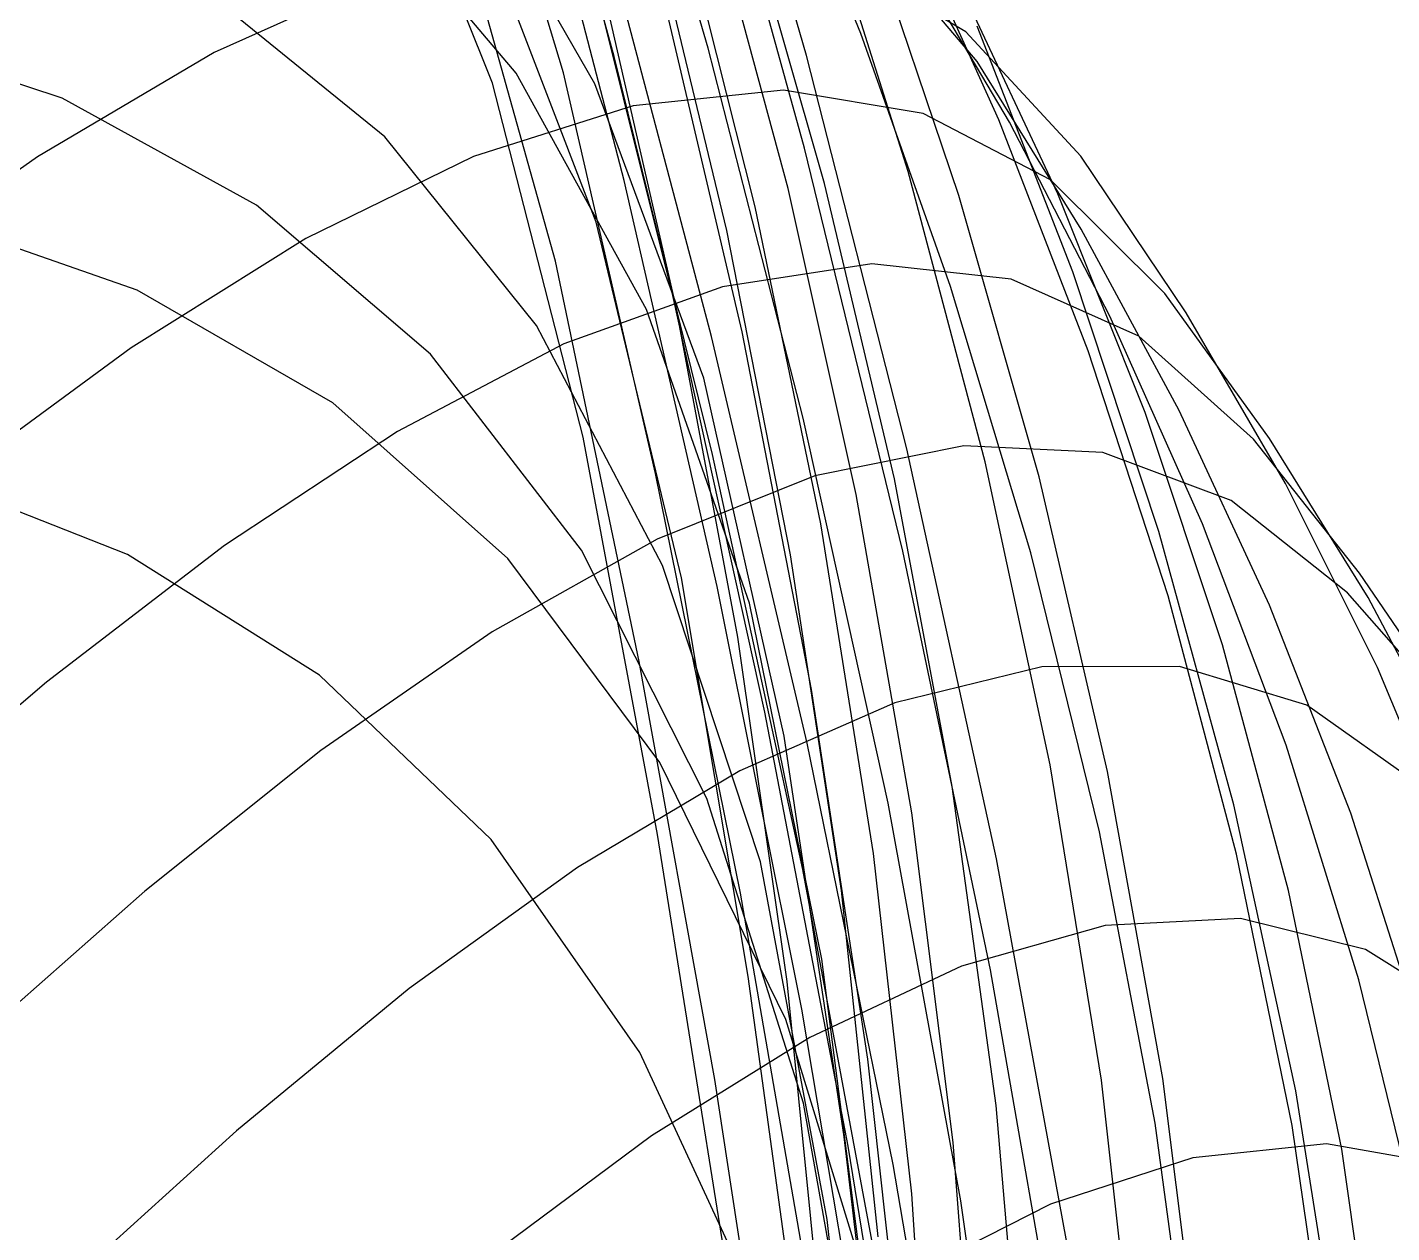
# Model space of a CAD drawing. Extents: x -607 to 1285, y -867 to 355.
# Drawn here: x 251.7 to 370.4, y 106.5 to 211.4 of the extents above; entities that cross this region are included whole.
import ezdxf

# ---------------------------------------------------------------- set-up
doc = ezdxf.new("R2010")
doc.units = 0
for name, color, linetype in [('0_1017', 7, 'CONTINUOUS'), ('0_1018', 7, 'CONTINUOUS'), ('0_1019', 7, 'CONTINUOUS'), ('0_1020', 7, 'CONTINUOUS'), ('0_1021', 7, 'CONTINUOUS'), ('0_1120', 7, 'CONTINUOUS'), ('0_1121', 7, 'CONTINUOUS'), ('0_1122', 7, 'CONTINUOUS'), ('0_1123', 7, 'CONTINUOUS'), ('0_1224', 7, 'CONTINUOUS'), ('0_1225', 7, 'CONTINUOUS'), ('0_1226', 7, 'CONTINUOUS'), ('0_1227', 7, 'CONTINUOUS'), ('0_1328', 7, 'CONTINUOUS'), ('0_1329', 7, 'CONTINUOUS'), ('0_1330', 7, 'CONTINUOUS'), ('0_1331', 7, 'CONTINUOUS'), ('0_1430', 7, 'CONTINUOUS'), ('0_1431', 7, 'CONTINUOUS'), ('0_1432', 7, 'CONTINUOUS'), ('0_1433', 7, 'CONTINUOUS'), ('0_1534', 7, 'CONTINUOUS'), ('0_1535', 7, 'CONTINUOUS'), ('0_1536', 7, 'CONTINUOUS'), ('0_1537', 7, 'CONTINUOUS'), ('0_1638', 7, 'CONTINUOUS'), ('0_1639', 7, 'CONTINUOUS'), ('0_1640', 7, 'CONTINUOUS'), ('0_1641', 7, 'CONTINUOUS'), ('0_1741', 7, 'CONTINUOUS'), ('0_1742', 7, 'CONTINUOUS'), ('0_1743', 7, 'CONTINUOUS'), ('0_1744', 7, 'CONTINUOUS'), ('0_1745', 7, 'CONTINUOUS'), ('0_1845', 7, 'CONTINUOUS'), ('0_1846', 7, 'CONTINUOUS'), ('0_1847', 7, 'CONTINUOUS'), ('0_1848', 7, 'CONTINUOUS'), ('0_190', 7, 'CONTINUOUS'), ('0_191', 7, 'CONTINUOUS'), ('0_192', 7, 'CONTINUOUS'), ('0_193', 7, 'CONTINUOUS'), ('0_194', 7, 'CONTINUOUS'), ('0_1948', 7, 'CONTINUOUS'), ('0_1949', 7, 'CONTINUOUS'), ('0_195', 7, 'CONTINUOUS'), ('0_1950', 7, 'CONTINUOUS'), ('0_1951', 7, 'CONTINUOUS'), ('0_2052', 7, 'CONTINUOUS'), ('0_2053', 7, 'CONTINUOUS'), ('0_2054', 7, 'CONTINUOUS'), ('0_2055', 7, 'CONTINUOUS'), ('0_2155', 7, 'CONTINUOUS'), ('0_2156', 7, 'CONTINUOUS'), ('0_2157', 7, 'CONTINUOUS'), ('0_2158', 7, 'CONTINUOUS'), ('0_2159', 7, 'CONTINUOUS'), ('0_2259', 7, 'CONTINUOUS'), ('0_2260', 7, 'CONTINUOUS'), ('0_2261', 7, 'CONTINUOUS'), ('0_2262', 7, 'CONTINUOUS'), ('0_2263', 7, 'CONTINUOUS'), ('0_2363', 7, 'CONTINUOUS'), ('0_2364', 7, 'CONTINUOUS'), ('0_2365', 7, 'CONTINUOUS'), ('0_2366', 7, 'CONTINUOUS'), ('0_2367', 7, 'CONTINUOUS'), ('0_2467', 7, 'CONTINUOUS'), ('0_2468', 7, 'CONTINUOUS'), ('0_2469', 7, 'CONTINUOUS'), ('0_2470', 7, 'CONTINUOUS'), ('0_2471', 7, 'CONTINUOUS'), ('0_2571', 7, 'CONTINUOUS'), ('0_2572', 7, 'CONTINUOUS'), ('0_2573', 7, 'CONTINUOUS'), ('0_2574', 7, 'CONTINUOUS'), ('0_2575', 7, 'CONTINUOUS'), ('0_2675', 7, 'CONTINUOUS'), ('0_2676', 7, 'CONTINUOUS'), ('0_2677', 7, 'CONTINUOUS'), ('0_2678', 7, 'CONTINUOUS'), ('0_2679', 7, 'CONTINUOUS'), ('0_2680', 7, 'CONTINUOUS'), ('0_2778', 7, 'CONTINUOUS'), ('0_2779', 7, 'CONTINUOUS'), ('0_2780', 7, 'CONTINUOUS'), ('0_2781', 7, 'CONTINUOUS'), ('0_2782', 7, 'CONTINUOUS'), ('0_2882', 7, 'CONTINUOUS'), ('0_2883', 7, 'CONTINUOUS'), ('0_2884', 7, 'CONTINUOUS'), ('0_2885', 7, 'CONTINUOUS'), ('0_2886', 7, 'CONTINUOUS'), ('0_2887', 7, 'CONTINUOUS'), ('0_293', 7, 'CONTINUOUS'), ('0_294', 7, 'CONTINUOUS'), ('0_295', 7, 'CONTINUOUS'), ('0_296', 7, 'CONTINUOUS'), ('0_297', 7, 'CONTINUOUS'), ('0_298', 7, 'CONTINUOUS'), ('0_2985', 7, 'CONTINUOUS'), ('0_2986', 7, 'CONTINUOUS'), ('0_2987', 7, 'CONTINUOUS'), ('0_2988', 7, 'CONTINUOUS'), ('0_2989', 7, 'CONTINUOUS'), ('0_299', 7, 'CONTINUOUS'), ('0_2990', 7, 'CONTINUOUS'), ('0_3090', 7, 'CONTINUOUS'), ('0_3091', 7, 'CONTINUOUS'), ('0_3092', 7, 'CONTINUOUS'), ('0_3093', 7, 'CONTINUOUS'), ('0_3094', 7, 'CONTINUOUS'), ('0_3095', 7, 'CONTINUOUS'), ('0_3195', 7, 'CONTINUOUS'), ('0_3196', 7, 'CONTINUOUS'), ('0_3197', 7, 'CONTINUOUS'), ('0_3198', 7, 'CONTINUOUS'), ('0_3199', 7, 'CONTINUOUS'), ('0_3200', 7, 'CONTINUOUS'), ('0_3201', 7, 'CONTINUOUS'), ('0_3300', 7, 'CONTINUOUS'), ('0_3301', 7, 'CONTINUOUS'), ('0_3302', 7, 'CONTINUOUS'), ('0_3303', 7, 'CONTINUOUS'), ('0_3304', 7, 'CONTINUOUS'), ('0_3305', 7, 'CONTINUOUS'), ('0_3306', 7, 'CONTINUOUS'), ('0_3310', 7, 'CONTINUOUS'), ('0_3311', 7, 'CONTINUOUS'), ('0_3312', 7, 'CONTINUOUS'), ('0_3405', 7, 'CONTINUOUS'), ('0_3406', 7, 'CONTINUOUS'), ('0_3407', 7, 'CONTINUOUS'), ('0_3408', 7, 'CONTINUOUS'), ('0_3409', 7, 'CONTINUOUS'), ('0_3410', 7, 'CONTINUOUS'), ('0_3411', 7, 'CONTINUOUS'), ('0_3412', 7, 'CONTINUOUS'), ('0_3413', 7, 'CONTINUOUS'), ('0_3414', 7, 'CONTINUOUS'), ('0_3415', 7, 'CONTINUOUS'), ('0_3416', 7, 'CONTINUOUS'), ('0_3510', 7, 'CONTINUOUS'), ('0_3511', 7, 'CONTINUOUS'), ('0_3512', 7, 'CONTINUOUS'), ('0_3513', 7, 'CONTINUOUS'), ('0_3514', 7, 'CONTINUOUS'), ('0_3515', 7, 'CONTINUOUS'), ('0_3516', 7, 'CONTINUOUS'), ('0_3517', 7, 'CONTINUOUS'), ('0_3518', 7, 'CONTINUOUS'), ('0_3519', 7, 'CONTINUOUS'), ('0_3520', 7, 'CONTINUOUS'), ('0_3521', 7, 'CONTINUOUS'), ('0_3615', 7, 'CONTINUOUS'), ('0_3616', 7, 'CONTINUOUS'), ('0_3617', 7, 'CONTINUOUS'), ('0_3618', 7, 'CONTINUOUS'), ('0_3619', 7, 'CONTINUOUS'), ('0_3620', 7, 'CONTINUOUS'), ('0_3621', 7, 'CONTINUOUS'), ('0_3622', 7, 'CONTINUOUS'), ('0_3623', 7, 'CONTINUOUS'), ('0_3624', 7, 'CONTINUOUS'), ('0_3625', 7, 'CONTINUOUS'), ('0_3721', 7, 'CONTINUOUS'), ('0_3722', 7, 'CONTINUOUS'), ('0_3723', 7, 'CONTINUOUS'), ('0_3724', 7, 'CONTINUOUS'), ('0_3725', 7, 'CONTINUOUS'), ('0_3726', 7, 'CONTINUOUS'), ('0_3727', 7, 'CONTINUOUS'), ('0_3728', 7, 'CONTINUOUS'), ('0_3729', 7, 'CONTINUOUS'), ('0_3825', 7, 'CONTINUOUS'), ('0_3826', 7, 'CONTINUOUS'), ('0_3827', 7, 'CONTINUOUS'), ('0_3828', 7, 'CONTINUOUS'), ('0_3829', 7, 'CONTINUOUS'), ('0_3830', 7, 'CONTINUOUS'), ('0_3831', 7, 'CONTINUOUS'), ('0_3929', 7, 'CONTINUOUS'), ('0_3930', 7, 'CONTINUOUS'), ('0_3931', 7, 'CONTINUOUS'), ('0_3932', 7, 'CONTINUOUS'), ('0_395', 7, 'CONTINUOUS'), ('0_396', 7, 'CONTINUOUS'), ('0_397', 7, 'CONTINUOUS'), ('0_398', 7, 'CONTINUOUS'), ('0_399', 7, 'CONTINUOUS'), ('0_400', 7, 'CONTINUOUS'), ('0_401', 7, 'CONTINUOUS'), ('0_499', 7, 'CONTINUOUS'), ('0_500', 7, 'CONTINUOUS'), ('0_501', 7, 'CONTINUOUS'), ('0_502', 7, 'CONTINUOUS'), ('0_503', 7, 'CONTINUOUS'), ('0_504', 7, 'CONTINUOUS'), ('0_602', 7, 'CONTINUOUS'), ('0_603', 7, 'CONTINUOUS'), ('0_604', 7, 'CONTINUOUS'), ('0_605', 7, 'CONTINUOUS'), ('0_606', 7, 'CONTINUOUS'), ('0_607', 7, 'CONTINUOUS'), ('0_706', 7, 'CONTINUOUS'), ('0_707', 7, 'CONTINUOUS'), ('0_708', 7, 'CONTINUOUS'), ('0_709', 7, 'CONTINUOUS'), ('0_710', 7, 'CONTINUOUS'), ('0_810', 7, 'CONTINUOUS'), ('0_811', 7, 'CONTINUOUS'), ('0_812', 7, 'CONTINUOUS'), ('0_813', 7, 'CONTINUOUS'), ('0_814', 7, 'CONTINUOUS'), ('0_87', 7, 'CONTINUOUS'), ('0_88', 7, 'CONTINUOUS'), ('0_89', 7, 'CONTINUOUS'), ('0_90', 7, 'CONTINUOUS'), ('0_91', 7, 'CONTINUOUS'), ('0_913', 7, 'CONTINUOUS'), ('0_914', 7, 'CONTINUOUS'), ('0_915', 7, 'CONTINUOUS'), ('0_916', 7, 'CONTINUOUS'), ('0_917', 7, 'CONTINUOUS')]:
    doc.layers.add(name, color=color, linetype=linetype)

msp = doc.modelspace()

# ---------------------------------------------------------------- linework, layer by layer
at = {"layer": '0_1017'}
msp.add_polyline3d([(320.3249, 98.0928, -3430.148), (313.7362, 136.0632, -3414.5352)], dxfattribs=at)
at = {"layer": '0_1018'}
msp.add_polyline3d([(313.7362, 136.0632, -3414.5352), (306.3509, 172.5823, -3398.9775)], dxfattribs=at)
at = {"layer": '0_1019'}
msp.add_polyline3d([(306.3509, 172.5823, -3398.9775), (298.3356, 207.4354, -3383.6304)], dxfattribs=at)
at = {"layer": '0_1020'}
msp.add_polyline3d([(298.3356, 207.4354, -3383.6304), (298.3356, 207.4354, -3383.6304)], dxfattribs=at)
at = {"layer": '0_1021'}
msp.add_polyline3d([(298.3356, 207.4354, -3383.6304), (289.0488, 238.2773, -3368.9163)], dxfattribs=at)
at = {"layer": '0_1120'}
msp.add_polyline3d([(329.4734, 75.0201, -3419.408), (323.1334, 114.0578, -3402.555)], dxfattribs=at)
at = {"layer": '0_1121'}
msp.add_polyline3d([(323.1334, 114.0578, -3402.555), (315.8661, 151.8115, -3385.6519)], dxfattribs=at)
at = {"layer": '0_1122'}
msp.add_polyline3d([(315.8661, 151.8115, -3385.6519), (307.8477, 188.0696, -3368.8657)], dxfattribs=at)
at = {"layer": '0_1123'}
msp.add_polyline3d([(307.8477, 188.0696, -3368.8657), (299.2543, 222.6208, -3352.3633)], dxfattribs=at)
at = {"layer": '0_1224'}
msp.add_polyline3d([(325.4935, 87.9064, -3389.401), (319.0772, 125.9741, -3371.8174)], dxfattribs=at)
at = {"layer": '0_1225'}
msp.add_polyline3d([(319.0772, 125.9741, -3371.8174), (311.7271, 162.7608, -3354.1956)], dxfattribs=at)
at = {"layer": '0_1226'}
msp.add_polyline3d([(311.7271, 162.7608, -3354.1956), (303.6116, 198.0626, -3336.703)], dxfattribs=at)
at = {"layer": '0_1227'}
msp.add_polyline3d([(303.6116, 198.0626, -3336.703), (294.8993, 231.6751, -3319.5073)], dxfattribs=at)
at = {"layer": '0_1328'}
msp.add_polyline3d([(326.127, 100.732, -3361.042), (319.1722, 138.1257, -3342.3723)], dxfattribs=at)
at = {"layer": '0_1329'}
msp.add_polyline3d([(319.1722, 138.1257, -3342.3723), (311.3268, 174.2363, -3323.7056)], dxfattribs=at)
at = {"layer": '0_1330'}
msp.add_polyline3d([(311.3268, 174.2363, -3323.7056), (302.7678, 208.8705, -3305.2178)], dxfattribs=at)
at = {"layer": '0_1331'}
msp.add_polyline3d([(302.7678, 208.8705, -3305.2178), (293.6718, 241.8351, -3287.0847)], dxfattribs=at)
at = {"layer": '0_1430'}
msp.add_polyline3d([(333.4621, 74.6957, -3352.0054), (327.024, 112.4601, -3332.416)], dxfattribs=at)
at = {"layer": '0_1431'}
msp.add_polyline3d([(327.024, 112.4601, -3332.416), (319.5532, 149.1237, -3312.6873)], dxfattribs=at)
at = {"layer": '0_1432'}
msp.add_polyline3d([(319.5532, 149.1237, -3312.6873), (311.2344, 184.5045, -3293.0027)], dxfattribs=at)
at = {"layer": '0_1433'}
msp.add_polyline3d([(311.2344, 184.5045, -3293.0027), (302.2525, 218.4209, -3273.5461)], dxfattribs=at)
at = {"layer": '0_1534'}
msp.add_polyline3d([(342.0801, 91.7361, -3325.8694), (335.5175, 129.3837, -3305.165)], dxfattribs=at)
at = {"layer": '0_1535'}
msp.add_polyline3d([(335.5175, 129.3837, -3305.165), (327.876, 165.8295, -3284.3481)], dxfattribs=at)
at = {"layer": '0_1536'}
msp.add_polyline3d([(327.876, 165.8295, -3284.3481), (319.3326, 200.8852, -3263.6086)], dxfattribs=at)
at = {"layer": '0_1537'}
msp.add_polyline3d([(319.3326, 200.8852, -3263.6086), (310.0639, 234.3616, -3243.1367)], dxfattribs=at)
at = {"layer": '0_1638'}
msp.add_polyline3d([(342.782, 102.1789, -3297.05), (336.0365, 139.0667, -3275.4705)], dxfattribs=at)
at = {"layer": '0_1639'}
msp.add_polyline3d([(336.0365, 139.0667, -3275.4705), (328.2134, 174.7242, -3253.8037)], dxfattribs=at)
at = {"layer": '0_1640'}
msp.add_polyline3d([(328.2134, 174.7242, -3253.8037), (319.485, 208.9664, -3232.2437)], dxfattribs=at)
at = {"layer": '0_1641'}
msp.add_polyline3d([(319.485, 208.9664, -3232.2437), (310.0237, 241.6085, -3210.9844)], dxfattribs=at)
at = {"layer": '0_1741'}
msp.add_polyline3d([(338.03, 73.6834, -3283.2654), (332.9196, 109.282, -3262.2393)], dxfattribs=at)
at = {"layer": '0_1742'}
msp.add_polyline3d([(332.9196, 109.282, -3262.2393), (326.5883, 143.9018, -3240.921)], dxfattribs=at)
at = {"layer": '0_1743'}
msp.add_polyline3d([(326.5883, 143.9018, -3240.921), (319.2022, 177.3884, -3219.4934)], dxfattribs=at)
at = {"layer": '0_1744'}
msp.add_polyline3d([(319.2022, 177.3884, -3219.4934), (310.9275, 209.5876, -3198.1401)], dxfattribs=at)
at = {"layer": '0_1745'}
msp.add_polyline3d([(310.9275, 209.5876, -3198.1401), (301.9304, 240.3449, -3177.044)], dxfattribs=at)
at = {"layer": '0_1845'}
msp.add_polyline3d([(328.4836, 88.5171, -3244.467), (324.8365, 121.6288, -3224.6184)], dxfattribs=at)
at = {"layer": '0_1846'}
msp.add_polyline3d([(324.8365, 121.6288, -3224.6184), (319.9285, 153.8003, -3204.4324)], dxfattribs=at)
at = {"layer": '0_1847'}
msp.add_polyline3d([(319.9285, 153.8003, -3204.4324), (313.8984, 184.9026, -3184.0686)], dxfattribs=at)
at = {"layer": '0_1848'}
msp.add_polyline3d([(313.8984, 184.9026, -3184.0686), (306.8851, 214.8065, -3163.687)], dxfattribs=at)
at = {"layer": '0_190'}
msp.add_polyline3d([(326.1185, 97.6378, -3617.7307), (317.6835, 125.0789, -3610.32)], dxfattribs=at)
at = {"layer": '0_191'}
msp.add_polyline3d([(317.6835, 125.0789, -3610.32), (306.7314, 147.4496, -3602.5996)], dxfattribs=at)
at = {"layer": '0_192'}
msp.add_polyline3d([(306.7314, 147.4496, -3602.5996), (293.5096, 165.189, -3594.6084)], dxfattribs=at)
at = {"layer": '0_193'}
msp.add_polyline3d([(293.5096, 165.189, -3594.6084), (278.2651, 178.7368, -3586.3855)], dxfattribs=at)
at = {"layer": '0_194'}
msp.add_polyline3d([(278.2651, 178.7368, -3586.3855), (261.245, 188.5324, -3577.9692)], dxfattribs=at)
at = {"layer": '0_1948'}
msp.add_polyline3d([(320.8732, 97.5435, -3208.5002), (317.8181, 128.3864, -3189.286)], dxfattribs=at)
at = {"layer": '0_1949'}
msp.add_polyline3d([(317.8181, 128.3864, -3189.286), (313.5163, 158.3462, -3169.7117)], dxfattribs=at)
at = {"layer": '0_195'}
msp.add_polyline3d([(261.245, 188.5324, -3577.9692), (242.6965, 195.0153, -3569.3984)], dxfattribs=at)
at = {"layer": '0_1950'}
msp.add_polyline3d([(313.5163, 158.3462, -3169.7117), (308.1008, 187.3262, -3149.922)], dxfattribs=at)
at = {"layer": '0_1951'}
msp.add_polyline3d([(308.1008, 187.3262, -3149.922), (301.7049, 215.2299, -3130.0615)], dxfattribs=at)
at = {"layer": '0_2052'}
msp.add_polyline3d([(325.7388, 106.1507, -3180.1687), (322.5461, 136.291, -3160.2866)], dxfattribs=at)
at = {"layer": '0_2053'}
msp.add_polyline3d([(322.5461, 136.291, -3160.2866), (318.1078, 165.5085, -3140.066)], dxfattribs=at)
at = {"layer": '0_2054'}
msp.add_polyline3d([(318.1078, 165.5085, -3140.066), (312.557, 193.7141, -3119.6528)], dxfattribs=at)
at = {"layer": '0_2055'}
msp.add_polyline3d([(312.557, 193.7141, -3119.6528), (306.027, 220.8182, -3099.194)], dxfattribs=at)
at = {"layer": '0_2155'}
msp.add_polyline3d([(330.6397, 79.4006, -3172.7366), (328.6609, 109.9019, -3152.52)], dxfattribs=at)
at = {"layer": '0_2156'}
msp.add_polyline3d([(328.6609, 109.9019, -3152.52), (325.3138, 139.5301, -3131.8435)], dxfattribs=at)
at = {"layer": '0_2157'}
msp.add_polyline3d([(325.3138, 139.5301, -3131.8435), (320.7263, 168.1927, -3110.857)], dxfattribs=at)
at = {"layer": '0_2158'}
msp.add_polyline3d([(320.7263, 168.1927, -3110.857), (315.0259, 195.7976, -3089.71)], dxfattribs=at)
at = {"layer": '0_2159'}
msp.add_polyline3d([(315.0259, 195.7976, -3089.71), (308.34, 222.2526, -3068.5525)], dxfattribs=at)
at = {"layer": '0_2259'}
msp.add_polyline3d([(334.5277, 84.7994, -3145.0088), (332.2625, 114.377, -3124.1606)], dxfattribs=at)
at = {"layer": '0_2260'}
msp.add_polyline3d([(332.2625, 114.377, -3124.1606), (328.6456, 143.054, -3102.8757)], dxfattribs=at)
at = {"layer": '0_2261'}
msp.add_polyline3d([(328.6456, 143.054, -3102.8757), (323.8094, 170.7507, -3081.3054)], dxfattribs=at)
at = {"layer": '0_2262'}
msp.add_polyline3d([(323.8094, 170.7507, -3081.3054), (317.8861, 197.3876, -3059.6008)], dxfattribs=at)
at = {"layer": '0_2263'}
msp.add_polyline3d([(317.8861, 197.3876, -3059.6008), (311.0079, 222.8851, -3037.9133)], dxfattribs=at)
at = {"layer": '0_2363'}
msp.add_polyline3d([(338.4681, 88.9048, -3117.3545), (335.9893, 117.5947, -3095.9148)], dxfattribs=at)
at = {"layer": '0_2364'}
msp.add_polyline3d([(335.9893, 117.5947, -3095.9148), (332.1738, 145.3556, -3074.063)], dxfattribs=at)
at = {"layer": '0_2365'}
msp.add_polyline3d([(332.1738, 145.3556, -3074.063), (327.1558, 172.118, -3051.9507)], dxfattribs=at)
at = {"layer": '0_2366'}
msp.add_polyline3d([(327.1558, 172.118, -3051.9507), (321.07, 197.8124, -3029.7305)], dxfattribs=at)
at = {"layer": '0_2367'}
msp.add_polyline3d([(321.07, 197.8124, -3029.7305), (314.0503, 222.3691, -3007.5542)], dxfattribs=at)
at = {"layer": '0_2467'}
msp.add_polyline3d([(348.3328, 91.3621, -3094.835), (345.1783, 119.7846, -3071.9954)], dxfattribs=at)
at = {"layer": '0_2468'}
msp.add_polyline3d([(345.1783, 119.7846, -3071.9954), (340.7011, 147.2242, -3048.787)], dxfattribs=at)
at = {"layer": '0_2469'}
msp.add_polyline3d([(340.7011, 147.2242, -3048.787), (335.0413, 173.6102, -3025.374)], dxfattribs=at)
at = {"layer": '0_2470'}
msp.add_polyline3d([(335.0413, 173.6102, -3025.374), (328.3394, 198.8721, -3001.9204)], dxfattribs=at)
at = {"layer": '0_2471'}
msp.add_polyline3d([(328.3394, 198.8721, -3001.9204), (320.7357, 222.9391, -2978.5896)], dxfattribs=at)
at = {"layer": '0_2571'}
msp.add_polyline3d([(353.9863, 92.1965, -3069.5505), (350.4959, 119.9332, -3045.845)], dxfattribs=at)
at = {"layer": '0_2572'}
msp.add_polyline3d([(350.4959, 119.9332, -3045.845), (345.7003, 146.6545, -3021.8052)], dxfattribs=at)
at = {"layer": '0_2573'}
msp.add_polyline3d([(345.7003, 146.6545, -3021.8052), (339.7402, 172.2926, -2997.6003)], dxfattribs=at)
at = {"layer": '0_2574'}
msp.add_polyline3d([(339.7402, 172.2926, -2997.6003), (332.7566, 196.7795, -2973.399)], dxfattribs=at)
at = {"layer": '0_2575'}
msp.add_polyline3d([(332.7566, 196.7795, -2973.399), (324.8904, 220.0476, -2949.3706)], dxfattribs=at)
at = {"layer": '0_2675'}
msp.add_polyline3d([(353.4133, 89.7077, -3040.8127), (349.8359, 116.059, -3016.9893)], dxfattribs=at)
at = {"layer": '0_2676'}
msp.add_polyline3d([(349.8359, 116.059, -3016.9893), (344.9872, 141.4046, -2992.8499)], dxfattribs=at)
at = {"layer": '0_2677'}
msp.add_polyline3d([(344.9872, 141.4046, -2992.8499), (339.0081, 165.6917, -2968.5586)], dxfattribs=at)
at = {"layer": '0_2678'}
msp.add_polyline3d([(339.0081, 165.6917, -2968.5586), (332.0392, 188.867, -2944.2798)], dxfattribs=at)
at = {"layer": '0_2679'}
msp.add_polyline3d([(332.0392, 188.867, -2944.2798), (324.2219, 210.8776, -2920.1777)], dxfattribs=at)
at = {"layer": '0_2680'}
msp.add_polyline3d([(324.2219, 210.8776, -2920.1777), (315.6966, 231.6704, -2896.417)], dxfattribs=at)
at = {"layer": '0_2778'}
msp.add_polyline3d([(366.2003, 92.8951, -3018.5867), (362.0718, 118.8574, -2993.4531)], dxfattribs=at)
at = {"layer": '0_2779'}
msp.add_polyline3d([(362.0718, 118.8574, -2993.4531), (356.6749, 143.752, -2968.0535)], dxfattribs=at)
at = {"layer": '0_2780'}
msp.add_polyline3d([(356.6749, 143.752, -2968.0535), (350.1564, 167.5273, -2942.5632)], dxfattribs=at)
at = {"layer": '0_2781'}
msp.add_polyline3d([(350.1564, 167.5273, -2942.5632), (342.663, 190.1314, -2917.1575)], dxfattribs=at)
at = {"layer": '0_2782'}
msp.add_polyline3d([(342.663, 190.1314, -2917.1575), (334.3418, 211.5128, -2892.012)], dxfattribs=at)
at = {"layer": '0_2882'}
msp.add_polyline3d([(365.3283, 91.1926, -2987.267), (361.7533, 115.8583, -2962.5825)], dxfattribs=at)
at = {"layer": '0_2883'}
msp.add_polyline3d([(361.7533, 115.8583, -2962.5825), (356.9195, 139.4517, -2937.643)], dxfattribs=at)
at = {"layer": '0_2884'}
msp.add_polyline3d([(356.9195, 139.4517, -2937.643), (350.9621, 161.9298, -2912.6133)], dxfattribs=at)
at = {"layer": '0_2885'}
msp.add_polyline3d([(350.9621, 161.9298, -2912.6133), (344.0163, 183.2493, -2887.6572)], dxfattribs=at)
at = {"layer": '0_2886'}
msp.add_polyline3d([(344.0163, 183.2493, -2887.6572), (336.217, 203.3668, -2862.939)], dxfattribs=at)
at = {"layer": '0_2887'}
msp.add_polyline3d([(336.217, 203.3668, -2862.939), (327.6994, 222.2394, -2838.6228)], dxfattribs=at)
at = {"layer": '0_293'}
msp.add_polyline3d([(324.9075, 85.8649, -3596.1748), (319.2279, 117.7809, -3588.5098)], dxfattribs=at)
at = {"layer": '0_294'}
msp.add_polyline3d([(319.2279, 117.7809, -3588.5098), (310.8158, 144.3156, -3580.5745)], dxfattribs=at)
at = {"layer": '0_295'}
msp.add_polyline3d([(310.8158, 144.3156, -3580.5745), (299.9153, 165.8986, -3572.4019)], dxfattribs=at)
at = {"layer": '0_296'}
msp.add_polyline3d([(299.9153, 165.8986, -3572.4019), (286.7711, 182.9593, -3564.0244)], dxfattribs=at)
at = {"layer": '0_297'}
msp.add_polyline3d([(286.7711, 182.9593, -3564.0244), (271.6274, 195.9271, -3555.4749)], dxfattribs=at)
at = {"layer": '0_298'}
msp.add_polyline3d([(271.6274, 195.9271, -3555.4749), (254.7289, 205.2317, -3546.7861)], dxfattribs=at)
at = {"layer": '0_2985'}
msp.add_polyline3d([(369.4536, 90.1846, -2959.0264), (366.0747, 113.7842, -2934.3232)], dxfattribs=at)
at = {"layer": '0_2986'}
msp.add_polyline3d([(366.0747, 113.7842, -2934.3232), (361.4452, 136.2913, -2909.3896)], dxfattribs=at)
at = {"layer": '0_2987'}
msp.add_polyline3d([(361.4452, 136.2913, -2909.3896), (355.696, 157.6714, -2884.3845)], dxfattribs=at)
at = {"layer": '0_2988'}
msp.add_polyline3d([(355.696, 157.6714, -2884.3845), (348.9579, 177.8903, -2859.467)], dxfattribs=at)
at = {"layer": '0_2989'}
msp.add_polyline3d([(348.9579, 177.8903, -2859.467), (341.362, 196.9135, -2834.796)], dxfattribs=at)
at = {"layer": '0_299'}
msp.add_polyline3d([(254.7289, 205.2317, -3546.7861), (236.3197, 211.3026, -3537.9907)], dxfattribs=at)
at = {"layer": '0_2990'}
msp.add_polyline3d([(341.362, 196.9135, -2834.796), (333.0389, 214.7065, -2810.5305)], dxfattribs=at)
at = {"layer": '0_3090'}
msp.add_polyline3d([(372.834, 106.9858, -2912.1152), (367.5729, 128.5257, -2886.273)], dxfattribs=at)
at = {"layer": '0_3091'}
msp.add_polyline3d([(367.5729, 128.5257, -2886.273), (361.2359, 148.9385, -2860.4092)], dxfattribs=at)
at = {"layer": '0_3092'}
msp.add_polyline3d([(361.2359, 148.9385, -2860.4092), (353.9614, 168.1975, -2834.69)], dxfattribs=at)
at = {"layer": '0_3093'}
msp.add_polyline3d([(353.9614, 168.1975, -2834.69), (345.8879, 186.2761, -2809.2815)], dxfattribs=at)
at = {"layer": '0_3094'}
msp.add_polyline3d([(345.8879, 186.2761, -2809.2815), (337.1539, 203.1475, -2784.3496)], dxfattribs=at)
at = {"layer": '0_3095'}
msp.add_polyline3d([(337.1539, 203.1475, -2784.3496), (327.8979, 218.7853, -2760.061)], dxfattribs=at)
at = {"layer": '0_3195'}
msp.add_polyline3d([(373.0161, 123.7593, -2859.019), (366.8738, 143.0169, -2833.2856)], dxfattribs=at)
at = {"layer": '0_3196'}
msp.add_polyline3d([(366.8738, 143.0169, -2833.2856), (359.7989, 161.1274, -2807.709)], dxfattribs=at)
at = {"layer": '0_3197'}
msp.add_polyline3d([(359.7989, 161.1274, -2807.709), (351.9276, 178.0757, -2782.4487)], dxfattribs=at)
at = {"layer": '0_3198'}
msp.add_polyline3d([(351.9276, 178.0757, -2782.4487), (343.3961, 193.8467, -2757.6643)], dxfattribs=at)
at = {"layer": '0_3199'}
msp.add_polyline3d([(343.3961, 193.8467, -2757.6643), (334.3406, 208.4251, -2733.5151)], dxfattribs=at)
at = {"layer": '0_3200'}
msp.add_polyline3d([(334.3406, 208.4251, -2733.5151), (334.3408, 208.4252, -2733.5154)], dxfattribs=at)
at = {"layer": '0_3201'}
msp.add_polyline3d([(334.3408, 208.4252, -2733.5154), (324.4268, 220.1549, -2711.3003)], dxfattribs=at)
at = {"layer": '0_3300'}
msp.add_polyline3d([(376.3907, 138.4667, -2808.2148), (369.1827, 155.6893, -2782.198)], dxfattribs=at)
at = {"layer": '0_3301'}
msp.add_polyline3d([(369.1827, 155.6893, -2782.198), (361.1853, 171.7264, -2756.5508)], dxfattribs=at)
at = {"layer": '0_3302'}
msp.add_polyline3d([(361.1853, 171.7264, -2756.5508), (352.5349, 186.5668, -2731.4353)], dxfattribs=at)
at = {"layer": '0_3303'}
msp.add_polyline3d([(352.5349, 186.5668, -2731.4353), (343.3679, 200.1997, -2707.0144)], dxfattribs=at)
at = {"layer": '0_3304'}
msp.add_polyline3d([(343.3679, 200.1997, -2707.0144), (343.368, 200.1997, -2707.0146)], dxfattribs=at)
at = {"layer": '0_3305'}
msp.add_polyline3d([(343.368, 200.1997, -2707.0146), (333.361, 211.0112, -2684.6216)], dxfattribs=at)
at = {"layer": '0_3306'}
msp.add_polyline3d([(333.361, 211.0112, -2684.6216), (322.1758, 217.6296, -2665.32)], dxfattribs=at)
at = {"layer": '0_3310'}
msp.add_polyline3d([(282.6959, 215.8416, -2623.5457), (267.9426, 209.2031, -2614.1914)], dxfattribs=at)
at = {"layer": '0_3311'}
msp.add_polyline3d([(267.9426, 209.2031, -2614.1914), (252.5834, 200.1295, -2606.7192)], dxfattribs=at)
at = {"layer": '0_3312'}
msp.add_polyline3d([(252.5834, 200.1295, -2606.7192), (236.7329, 188.9722, -2600.8872)], dxfattribs=at)
at = {"layer": '0_3405'}
msp.add_polyline3d([(376.322, 146.7953, -2757.2205), (368.3703, 161.7963, -2731.5273)], dxfattribs=at)
at = {"layer": '0_3406'}
msp.add_polyline3d([(368.3703, 161.7963, -2731.5273), (359.7737, 175.6138, -2706.392)], dxfattribs=at)
at = {"layer": '0_3407'}
msp.add_polyline3d([(359.7737, 175.6138, -2706.392), (350.6673, 188.2445, -2681.974)], dxfattribs=at)
at = {"layer": '0_3408'}
msp.add_polyline3d([(350.6673, 188.2445, -2681.974), (350.6674, 188.2445, -2681.974)], dxfattribs=at)
at = {"layer": '0_3409'}
msp.add_polyline3d([(350.6674, 188.2445, -2681.974), (340.7335, 198.1209, -2659.6318)], dxfattribs=at)
at = {"layer": '0_3410'}
msp.add_polyline3d([(340.7335, 198.1209, -2659.6318), (329.6394, 203.9075, -2640.4504)], dxfattribs=at)
at = {"layer": '0_3411'}
msp.add_polyline3d([(329.6394, 203.9075, -2640.4504), (317.4977, 205.9479, -2624.1824)], dxfattribs=at)
at = {"layer": '0_3412'}
msp.add_polyline3d([(317.4977, 205.9479, -2624.1824), (304.4215, 204.586, -2610.579)], dxfattribs=at)
at = {"layer": '0_3413'}
msp.add_polyline3d([(304.4215, 204.586, -2610.579), (290.5234, 200.1655, -2599.393)], dxfattribs=at)
at = {"layer": '0_3414'}
msp.add_polyline3d([(290.5234, 200.1655, -2599.393), (275.9163, 193.0299, -2590.376)], dxfattribs=at)
at = {"layer": '0_3415'}
msp.add_polyline3d([(275.9163, 193.0299, -2590.376), (260.7129, 183.5231, -2583.2803)], dxfattribs=at)
at = {"layer": '0_3416'}
msp.add_polyline3d([(260.7129, 183.5231, -2583.2803), (245.0264, 171.9889, -2577.8577)], dxfattribs=at)
at = {"layer": '0_3510'}
msp.add_polyline3d([(376.3455, 151.1337, -2707.7056), (367.6082, 163.923, -2682.3584)], dxfattribs=at)
at = {"layer": '0_3511'}
msp.add_polyline3d([(367.6082, 163.923, -2682.3584), (358.4004, 175.5615, -2657.774)], dxfattribs=at)
at = {"layer": '0_3512'}
msp.add_polyline3d([(358.4004, 175.5615, -2657.774), (358.4004, 175.5615, -2657.774)], dxfattribs=at)
at = {"layer": '0_3513'}
msp.add_polyline3d([(358.4004, 175.5615, -2657.774), (348.4096, 184.5214, -2635.3416)], dxfattribs=at)
at = {"layer": '0_3514'}
msp.add_polyline3d([(348.4096, 184.5214, -2635.3416), (337.3032, 189.4945, -2616.1726)], dxfattribs=at)
at = {"layer": '0_3515'}
msp.add_polyline3d([(337.3032, 189.4945, -2616.1726), (325.1903, 190.8168, -2600.0103)], dxfattribs=at)
at = {"layer": '0_3516'}
msp.add_polyline3d([(325.1903, 190.8168, -2600.0103), (312.1799, 188.8241, -2586.5977)], dxfattribs=at)
at = {"layer": '0_3517'}
msp.add_polyline3d([(312.1799, 188.8241, -2586.5977), (298.3809, 183.8522, -2575.6782)], dxfattribs=at)
at = {"layer": '0_3518'}
msp.add_polyline3d([(298.3809, 183.8522, -2575.6782), (283.9024, 176.237, -2566.9949)], dxfattribs=at)
at = {"layer": '0_3519'}
msp.add_polyline3d([(283.9024, 176.237, -2566.9949), (268.8533, 166.3144, -2560.291)], dxfattribs=at)
at = {"layer": '0_3520'}
msp.add_polyline3d([(268.8533, 166.3144, -2560.291), (253.3427, 154.4203, -2555.31)], dxfattribs=at)
at = {"layer": '0_3521'}
msp.add_polyline3d([(253.3427, 154.4203, -2555.31), (237.4796, 140.8904, -2551.795)], dxfattribs=at)
at = {"layer": '0_3615'}
msp.add_polyline3d([(375.9386, 151.563, -2659.2498), (366.5609, 162.1995, -2634.4443)], dxfattribs=at)
at = {"layer": '0_3616'}
msp.add_polyline3d([(366.5609, 162.1995, -2634.4443), (366.5608, 162.1995, -2634.444)], dxfattribs=at)
at = {"layer": '0_3617'}
msp.add_polyline3d([(366.5608, 162.1995, -2634.444), (356.4561, 170.2371, -2611.88)], dxfattribs=at)
at = {"layer": '0_3618'}
msp.add_polyline3d([(356.4561, 170.2371, -2611.88), (345.2922, 174.396, -2592.6938)], dxfattribs=at)
at = {"layer": '0_3619'}
msp.add_polyline3d([(345.2922, 174.396, -2592.6938), (333.1737, 175.0038, -2576.6191)], dxfattribs=at)
at = {"layer": '0_3620'}
msp.add_polyline3d([(333.1737, 175.0038, -2576.6191), (320.2045, 172.388, -2563.3892)], dxfattribs=at)
at = {"layer": '0_3621'}
msp.add_polyline3d([(320.2045, 172.388, -2563.3892), (306.489, 166.8763, -2552.7375)], dxfattribs=at)
at = {"layer": '0_3622'}
msp.add_polyline3d([(306.489, 166.8763, -2552.7375), (292.1315, 158.7963, -2544.3975)], dxfattribs=at)
at = {"layer": '0_3623'}
msp.add_polyline3d([(292.1315, 158.7963, -2544.3975), (277.236, 148.4754, -2538.1025)], dxfattribs=at)
at = {"layer": '0_3624'}
msp.add_polyline3d([(277.236, 148.4754, -2538.1025), (261.9069, 136.2413, -2533.586)], dxfattribs=at)
at = {"layer": '0_3625'}
msp.add_polyline3d([(261.9069, 136.2413, -2533.586), (246.2482, 122.4214, -2530.5815)], dxfattribs=at)
at = {"layer": '0_3721'}
msp.add_polyline3d([(373.0943, 145.2944, -2613.0261), (363.037, 152.4164, -2590.5537)], dxfattribs=at)
at = {"layer": '0_3722'}
msp.add_polyline3d([(363.037, 152.4164, -2590.5537), (351.9666, 155.8022, -2571.5205)], dxfattribs=at)
at = {"layer": '0_3723'}
msp.add_polyline3d([(351.9666, 155.8022, -2571.5205), (339.9834, 155.7684, -2555.6545)], dxfattribs=at)
at = {"layer": '0_3724'}
msp.add_polyline3d([(339.9834, 155.7684, -2555.6545), (327.1877, 152.6312, -2542.6836)], dxfattribs=at)
at = {"layer": '0_3725'}
msp.add_polyline3d([(327.1877, 152.6312, -2542.6836), (313.6792, 146.7066, -2532.3362)], dxfattribs=at)
at = {"layer": '0_3726'}
msp.add_polyline3d([(313.6792, 146.7066, -2532.3362), (299.5586, 138.3112, -2524.3398)], dxfattribs=at)
at = {"layer": '0_3727'}
msp.add_polyline3d([(299.5586, 138.3112, -2524.3398), (284.9257, 127.7611, -2518.4226)], dxfattribs=at)
at = {"layer": '0_3728'}
msp.add_polyline3d([(284.9257, 127.7611, -2518.4226), (269.8809, 115.3727, -2514.3125)], dxfattribs=at)
at = {"layer": '0_3729'}
msp.add_polyline3d([(269.8809, 115.3727, -2514.3125), (254.5242, 101.462, -2511.7378)], dxfattribs=at)
at = {"layer": '0_3825'}
msp.add_polyline3d([(378.0564, 124.946, -2593.7554), (368.1347, 131.1788, -2571.5007)], dxfattribs=at)
at = {"layer": '0_3826'}
msp.add_polyline3d([(368.1347, 131.1788, -2571.5007), (357.2495, 133.8483, -2552.7104)], dxfattribs=at)
at = {"layer": '0_3827'}
msp.add_polyline3d([(357.2495, 133.8483, -2552.7104), (345.4969, 133.257, -2537.1106)], dxfattribs=at)
at = {"layer": '0_3828'}
msp.add_polyline3d([(345.4969, 133.257, -2537.1106), (332.9723, 129.7072, -2524.4265)], dxfattribs=at)
at = {"layer": '0_3829'}
msp.add_polyline3d([(332.9723, 129.7072, -2524.4265), (319.7715, 123.501, -2514.3835)], dxfattribs=at)
at = {"layer": '0_3830'}
msp.add_polyline3d([(319.7715, 123.501, -2514.3835), (305.9901, 114.941, -2506.7073)], dxfattribs=at)
at = {"layer": '0_3831'}
msp.add_polyline3d([(305.9901, 114.941, -2506.7073), (291.7239, 104.3293, -2501.1233)], dxfattribs=at)
at = {"layer": '0_3929'}
msp.add_polyline3d([(375.5858, 112.3502, -2552.3987), (364.7537, 114.2593, -2533.767)], dxfattribs=at)
at = {"layer": '0_3930'}
msp.add_polyline3d([(364.7537, 114.2593, -2533.767), (353.1041, 113.0442, -2518.3838)], dxfattribs=at)
at = {"layer": '0_3931'}
msp.add_polyline3d([(353.1041, 113.0442, -2518.3838), (340.7278, 108.9955, -2505.9683)], dxfattribs=at)
at = {"layer": '0_3932'}
msp.add_polyline3d([(340.7278, 108.9955, -2505.9683), (327.7158, 102.4038, -2496.2402)], dxfattribs=at)
at = {"layer": '0_395'}
msp.add_polyline3d([(325.144, 73.0781, -3575.9482), (321.2799, 107.6858, -3567.8154)], dxfattribs=at)
at = {"layer": '0_396'}
msp.add_polyline3d([(321.2799, 107.6858, -3567.8154), (321.2801, 107.6858, -3567.8154)], dxfattribs=at)
at = {"layer": '0_397'}
msp.add_polyline3d([(321.2801, 107.6858, -3567.8154), (315.4797, 138.7872, -3559.4934)], dxfattribs=at)
at = {"layer": '0_398'}
msp.add_polyline3d([(315.4797, 138.7872, -3559.4934), (306.9692, 164.568, -3550.9834)], dxfattribs=at)
at = {"layer": '0_399'}
msp.add_polyline3d([(306.9692, 164.568, -3550.9834), (295.9909, 185.4533, -3542.3115)], dxfattribs=at)
at = {"layer": '0_400'}
msp.add_polyline3d([(295.9909, 185.4533, -3542.3115), (282.7875, 201.8683, -3533.5042)], dxfattribs=at)
at = {"layer": '0_401'}
msp.add_polyline3d([(282.7875, 201.8683, -3533.5042), (267.6019, 214.2384, -3524.588)], dxfattribs=at)
at = {"layer": '0_499'}
msp.add_polyline3d([(325.268, 95.774, -3548.8552), (320.8305, 130.3298, -3539.6746)], dxfattribs=at)
at = {"layer": '0_500'}
msp.add_polyline3d([(320.8305, 130.3298, -3539.6746), (320.8308, 130.3298, -3539.6746)], dxfattribs=at)
at = {"layer": '0_501'}
msp.add_polyline3d([(320.8308, 130.3298, -3539.6746), (314.5272, 161.3037, -3530.4043)], dxfattribs=at)
at = {"layer": '0_502'}
msp.add_polyline3d([(314.5272, 161.3037, -3530.4043), (305.5831, 186.8518, -3521.0818)], dxfattribs=at)
at = {"layer": '0_503'}
msp.add_polyline3d([(305.5831, 186.8518, -3521.0818), (294.2358, 207.4086, -3511.7224)], dxfattribs=at)
at = {"layer": '0_504'}
msp.add_polyline3d([(294.2358, 207.4086, -3511.7224), (280.7221, 223.4086, -3502.3423)], dxfattribs=at)
at = {"layer": '0_602'}
msp.add_polyline3d([(327.0521, 78.5567, -3530.7048), (322.7715, 114.8562, -3520.3762)], dxfattribs=at)
at = {"layer": '0_603'}
msp.add_polyline3d([(322.7715, 114.8562, -3520.3762), (317.5464, 149.7315, -3509.9407)], dxfattribs=at)
at = {"layer": '0_604'}
msp.add_polyline3d([(317.5464, 149.7315, -3509.9407), (317.5462, 149.7314, -3509.9407)], dxfattribs=at)
at = {"layer": '0_605'}
msp.add_polyline3d([(317.5462, 149.7314, -3509.9407), (310.5668, 180.8904, -3499.553)], dxfattribs=at)
at = {"layer": '0_606'}
msp.add_polyline3d([(310.5668, 180.8904, -3499.553), (301.0875, 206.4739, -3489.298)], dxfattribs=at)
at = {"layer": '0_607'}
msp.add_polyline3d([(301.0875, 206.4739, -3489.298), (289.3338, 226.9294, -3479.177)], dxfattribs=at)
at = {"layer": '0_706'}
msp.add_polyline3d([(319.3656, 92.6943, -3500.92), (314.415, 128.8115, -3489.4526)], dxfattribs=at)
at = {"layer": '0_707'}
msp.add_polyline3d([(314.415, 128.8115, -3489.4526), (308.618, 163.4997, -3477.9456)], dxfattribs=at)
at = {"layer": '0_708'}
msp.add_polyline3d([(308.618, 163.4997, -3477.9456), (308.6183, 163.4997, -3477.9458)], dxfattribs=at)
at = {"layer": '0_709'}
msp.add_polyline3d([(308.6183, 163.4997, -3477.9458), (301.2026, 194.4575, -3466.614)], dxfattribs=at)
at = {"layer": '0_710'}
msp.add_polyline3d([(301.2026, 194.4575, -3466.614), (291.445, 219.8157, -3455.5874)], dxfattribs=at)
at = {"layer": '0_810'}
msp.add_polyline3d([(312.2728, 105.1959, -3470.957), (306.5245, 141.178, -3458.2524)], dxfattribs=at)
at = {"layer": '0_811'}
msp.add_polyline3d([(306.5245, 141.178, -3458.2524), (300.0694, 175.7405, -3445.594)], dxfattribs=at)
at = {"layer": '0_812'}
msp.add_polyline3d([(300.0694, 175.7405, -3445.594), (300.0694, 175.7404, -3445.594)], dxfattribs=at)
at = {"layer": '0_813'}
msp.add_polyline3d([(300.0694, 175.7404, -3445.594), (292.1612, 206.5599, -3433.2576)], dxfattribs=at)
at = {"layer": '0_814'}
msp.add_polyline3d([(292.1612, 206.5599, -3433.2576), (282.0808, 231.7437, -3421.4133)], dxfattribs=at)
at = {"layer": '0_87'}
msp.add_polyline3d([(315.7107, 99.0193, -3636.4287), (304.994, 122.2166, -3629.2976)], dxfattribs=at)
at = {"layer": '0_88'}
msp.add_polyline3d([(304.994, 122.2166, -3629.2976), (292.0436, 140.7416, -3621.8423)], dxfattribs=at)
at = {"layer": '0_89'}
msp.add_polyline3d([(292.0436, 140.7416, -3621.8423), (277.1024, 155.0369, -3614.1057)], dxfattribs=at)
at = {"layer": '0_90'}
msp.add_polyline3d([(277.1024, 155.0369, -3614.1057), (260.4138, 165.5449, -3606.1318)], dxfattribs=at)
at = {"layer": '0_91'}
msp.add_polyline3d([(260.4138, 165.5449, -3606.1318), (242.2207, 172.708, -3597.9636)], dxfattribs=at)
at = {"layer": '0_913'}
msp.add_polyline3d([(317.2896, 82.1257, -3456.797), (311.5223, 119.8593, -3442.6519)], dxfattribs=at)
at = {"layer": '0_914'}
msp.add_polyline3d([(311.5223, 119.8593, -3442.6519), (304.9219, 156.2389, -3428.4922)], dxfattribs=at)
at = {"layer": '0_915'}
msp.add_polyline3d([(304.9219, 156.2389, -3428.4922), (297.6475, 191.057, -3414.46)], dxfattribs=at)
at = {"layer": '0_916'}
msp.add_polyline3d([(297.6475, 191.057, -3414.46), (297.6476, 191.057, -3414.46)], dxfattribs=at)
at = {"layer": '0_917'}
msp.add_polyline3d([(297.6476, 191.057, -3414.46), (289.0184, 221.9841, -3400.9084)], dxfattribs=at)

doc.saveas('drawing.dxf')
